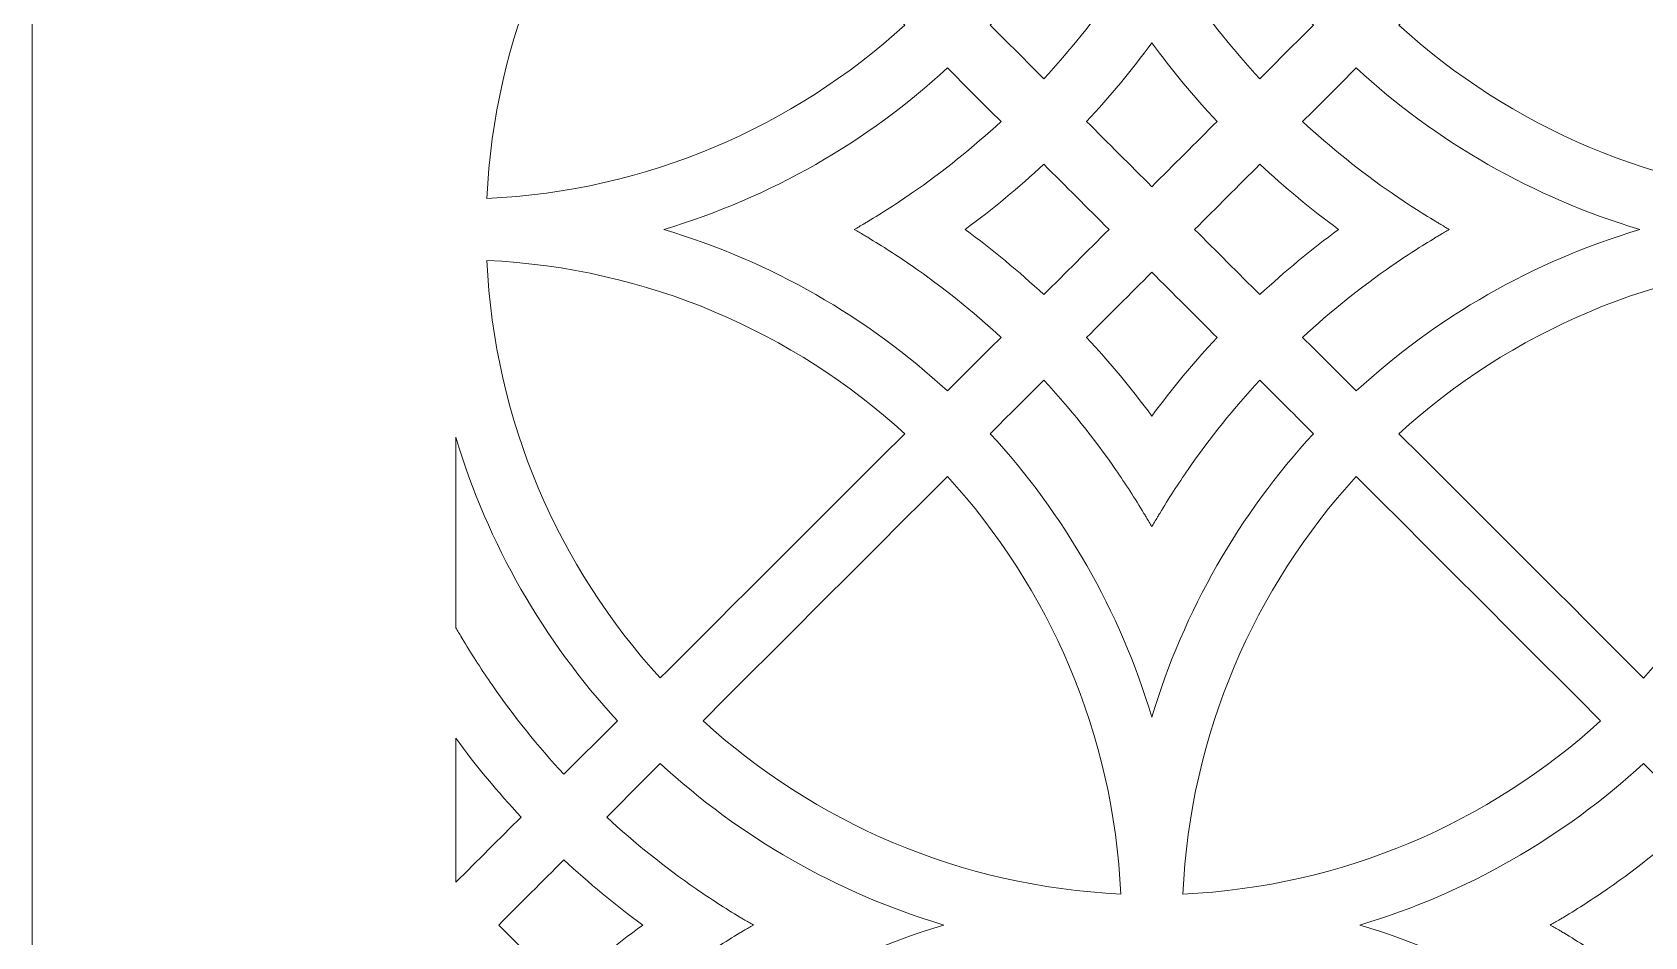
# Model space of a CAD drawing. Header units: centimetres. Extents: x -9 to 7.7, y -13.3 to 13.
# Drawn here: x 0.524 to 3.711, y -8.431 to -6.642 of the extents above; entities that cross this region are included whole.
import ezdxf

# ---------------------------------------------------------------- set-up
doc = ezdxf.new("R2010")
doc.units = ezdxf.units.CM
doc.header["$MEASUREMENT"] = 0
doc.layers.add('layer 1', color=7, linetype='Continuous')

msp = doc.modelspace()

# ---------------------------------------------------------------- linework, layer by layer
at = {"layer": 'layer 1', "color": 242, "lineweight": 9}
for points, knots in [([(7.70066, 13.002), (5.30848, 13.002), (2.9163, 13.002), (0.52412, 13.002), (0.52412, 13.002), (0.52412, 5.00681), (0.52412, -2.98838), (0.52412, -10.98356), (0.52412, -10.98356), (0.52414, -10.98356), (0.52416, -10.98356), (0.52418, -10.98356), (0.52418, -10.98356), (0.52418, -11.7597), (0.52418, -12.53583), (0.52418, -13.31196), (0.52418, -13.31196), (0.80327, -13.31196), (1.08236, -13.31196), (1.36144, -13.31196), (1.36144, -13.31196), (1.36144, -13.19235), (1.36144, -13.07274), (1.36144, -12.95313), (1.36144, -12.95313), (1.65666, -12.95313), (1.95187, -12.95313), (2.24708, -12.95313), (2.24708, -12.95313), (2.24708, -12.71941), (2.24708, -12.48568), (2.24708, -12.25195), (2.24708, -12.25195), (2.36652, -12.24957), (2.48595, -12.24719), (2.60538, -12.2448), (2.60538, -12.2448), (2.62659, -12.30528), (2.65438, -12.35773), (2.70053, -12.40402), (2.70053, -12.40402), (2.74571, -12.44934), (2.79241, -12.47736), (2.84726, -12.49011), (2.84726, -12.49011), (2.91984, -12.50699), (2.9965, -12.49964), (3.05478, -12.44881), (3.05478, -12.44881), (3.11117, -12.3996), (3.14371, -12.3208), (3.15539, -12.24562), (3.15539, -12.24562), (3.18876, -12.24899), (3.21714, -12.24821), (3.24391, -12.24438), (3.24391, -12.24438), (3.37747, -12.22526), (3.44056, -12.14075), (3.45183, -12.01331), (3.45183, -12.01331), (3.4546, -11.98208), (3.4524, -11.95125), (3.44247, -11.92411), (3.44247, -11.92411), (3.44458, -11.92463), (3.44668, -11.92515), (3.44878, -11.92568), (3.44878, -11.92568), (3.49591, -11.94198), (3.54303, -11.95827), (3.59017, -11.97457), (3.59017, -11.97457), (3.61845, -12.26337), (3.84148, -12.48824), (4.11242, -12.48824), (4.11242, -12.48824), (4.38336, -12.48824), (4.60638, -12.26337), (4.63467, -11.97457), (4.63467, -11.97457), (4.6818, -11.95827), (4.72893, -11.94198), (4.77606, -11.92568), (4.77606, -11.92568), (4.77816, -11.92515), (4.78026, -11.92463), (4.78236, -11.92411), (4.78236, -11.92411), (4.77244, -11.95125), (4.77024, -11.98208), (4.773, -12.01331), (4.773, -12.01331), (4.78428, -12.14075), (4.84737, -12.22526), (4.98093, -12.24438), (4.98093, -12.24438), (5.00769, -12.24821), (5.03608, -12.24899), (5.06944, -12.24562), (5.06944, -12.24562), (5.08113, -12.3208), (5.11367, -12.3996), (5.17006, -12.44881), (5.17006, -12.44881), (5.22833, -12.49964), (5.30499, -12.50699), (5.37758, -12.49011), (5.37758, -12.49011), (5.43242, -12.47736), (5.47912, -12.44934), (5.52431, -12.40402), (5.52431, -12.40402), (5.57046, -12.35773), (5.59825, -12.30528), (5.61945, -12.2448), (5.61945, -12.2448), (5.73889, -12.24719), (5.85832, -12.24957), (5.97775, -12.25195), (5.97775, -12.25195), (5.97775, -12.48568), (5.97775, -12.71941), (5.97775, -12.95313), (5.97775, -12.95313), (6.27297, -12.95313), (6.56818, -12.95313), (6.8634, -12.95313), (6.8634, -12.95313), (6.8634, -13.07274), (6.8634, -13.19235), (6.8634, -13.31196), (6.8634, -13.31196), (7.14248, -13.31196), (7.42157, -13.31196), (7.70066, -13.31196), (7.70066, -13.31196), (7.70066, -12.53583), (7.70066, -11.7597), (7.70066, -10.98356), (7.70066, -10.98356), (7.70066, -2.98838), (7.70066, 5.00681), (7.70066, 13.002)], [0, 0, 0, 0, 0.027027, 0.027027, 0.027027, 0.027027, 0.0540541, 0.0540541, 0.0540541, 0.0540541, 0.0810811, 0.0810811, 0.0810811, 0.0810811, 0.1081081, 0.1081081, 0.1081081, 0.1081081, 0.1351351, 0.1351351, 0.1351351, 0.1351351, 0.1621622, 0.1621622, 0.1621622, 0.1621622, 0.1891892, 0.1891892, 0.1891892, 0.1891892, 0.2162162, 0.2162162, 0.2162162, 0.2162162, 0.2432432, 0.2432432, 0.2432432, 0.2432432, 0.2702703, 0.2702703, 0.2702703, 0.2702703, 0.2972973, 0.2972973, 0.2972973, 0.2972973, 0.3243243, 0.3243243, 0.3243243, 0.3243243, 0.3513514, 0.3513514, 0.3513514, 0.3513514, 0.3783784, 0.3783784, 0.3783784, 0.3783784, 0.4054054, 0.4054054, 0.4054054, 0.4054054, 0.4324324, 0.4324324, 0.4324324, 0.4324324, 0.4594595, 0.4594595, 0.4594595, 0.4594595, 0.4864865, 0.4864865, 0.4864865, 0.4864865, 0.5135135, 0.5135135, 0.5135135, 0.5135135, 0.5405405, 0.5405405, 0.5405405, 0.5405405, 0.5675676, 0.5675676, 0.5675676, 0.5675676, 0.5945946, 0.5945946, 0.5945946, 0.5945946, 0.6216216, 0.6216216, 0.6216216, 0.6216216, 0.6486486, 0.6486486, 0.6486486, 0.6486486, 0.6756757, 0.6756757, 0.6756757, 0.6756757, 0.7027027, 0.7027027, 0.7027027, 0.7027027, 0.7297297, 0.7297297, 0.7297297, 0.7297297, 0.7567568, 0.7567568, 0.7567568, 0.7567568, 0.7837838, 0.7837838, 0.7837838, 0.7837838, 0.8108108, 0.8108108, 0.8108108, 0.8108108, 0.8378378, 0.8378378, 0.8378378, 0.8378378, 0.8648649, 0.8648649, 0.8648649, 0.8648649, 0.8918919, 0.8918919, 0.8918919, 0.8918919, 0.9189189, 0.9189189, 0.9189189, 0.9189189, 0.9459459, 0.9459459, 0.9459459, 0.9459459, 1, 1, 1, 1]), ([(2.52341, -6.73444), (2.48811, -6.69915), (2.4528, -6.66384), (2.41751, -6.62853), (2.41751, -6.62853), (2.56317, -6.47029), (2.67376, -6.27924), (2.73684, -6.06772), (2.73684, -6.06772), (2.79995, -6.27927), (2.91055, -6.47032), (3.05624, -6.62857), (3.05624, -6.62857), (3.02095, -6.66386), (2.98567, -6.69915), (2.95037, -6.73444), (2.95037, -6.73444), (2.89901, -6.67907), (2.85156, -6.62001), (2.80843, -6.55771), (2.80843, -6.55771), (2.80842, -6.55771), (2.8084, -6.55771), (2.80839, -6.55771), (2.80839, -6.55771), (2.80839, -6.55771), (2.80838, -6.55771), (2.80838, -6.5577), (2.80838, -6.5577), (2.8084, -6.55768), (2.80842, -6.55767), (2.80844, -6.55764), (2.80844, -6.55764), (2.78888, -6.52939), (2.77018, -6.5005), (2.75244, -6.47098), (2.75244, -6.47098), (2.75106, -6.46869), (2.74969, -6.46638), (2.74831, -6.46408), (2.74831, -6.46408), (2.74818, -6.46387), (2.74806, -6.46365), (2.74792, -6.46344), (2.74792, -6.46344), (2.7442, -6.45715), (2.74053, -6.45085), (2.73689, -6.44451), (2.73689, -6.44451), (2.73326, -6.45085), (2.72958, -6.45715), (2.72586, -6.46342), (2.72586, -6.46342), (2.72573, -6.46364), (2.72559, -6.46386), (2.72547, -6.46408), (2.72547, -6.46408), (2.7241, -6.46639), (2.72272, -6.46869), (2.72135, -6.47099), (2.72135, -6.47099), (2.70359, -6.5005), (2.6849, -6.52939), (2.66534, -6.55764), (2.66534, -6.55764), (2.66536, -6.55767), (2.66538, -6.55768), (2.66539, -6.55771), (2.66539, -6.55771), (2.66539, -6.55771), (2.66539, -6.55771), (2.66539, -6.55771), (2.66539, -6.55771), (2.66538, -6.55771), (2.66536, -6.55771), (2.66534, -6.55771), (2.66534, -6.55771), (2.62224, -6.62001), (2.57477, -6.67905), (2.52341, -6.73444)], [0, 0, 0, 0, 0.047619, 0.047619, 0.047619, 0.047619, 0.0952381, 0.0952381, 0.0952381, 0.0952381, 0.1428571, 0.1428571, 0.1428571, 0.1428571, 0.1904762, 0.1904762, 0.1904762, 0.1904762, 0.2380952, 0.2380952, 0.2380952, 0.2380952, 0.2857143, 0.2857143, 0.2857143, 0.2857143, 0.3333333, 0.3333333, 0.3333333, 0.3333333, 0.3809524, 0.3809524, 0.3809524, 0.3809524, 0.4285714, 0.4285714, 0.4285714, 0.4285714, 0.4761905, 0.4761905, 0.4761905, 0.4761905, 0.5238095, 0.5238095, 0.5238095, 0.5238095, 0.5714286, 0.5714286, 0.5714286, 0.5714286, 0.6190476, 0.6190476, 0.6190476, 0.6190476, 0.6666667, 0.6666667, 0.6666667, 0.6666667, 0.7142857, 0.7142857, 0.7142857, 0.7142857, 0.7619048, 0.7619048, 0.7619048, 0.7619048, 0.8095238, 0.8095238, 0.8095238, 0.8095238, 0.8571429, 0.8571429, 0.8571429, 0.8571429, 0.9047619, 0.9047619, 0.9047619, 0.9047619, 1, 1, 1, 1]), ([(2.24839, -6.62858), (2.08736, -6.46755), (1.92633, -6.30652), (1.76531, -6.14548), (1.76531, -6.14548), (1.56445, -6.36536), (1.43723, -6.65361), (1.42266, -6.97123), (1.42266, -6.97123), (1.74027, -6.95666), (2.02852, -6.82943), (2.24839, -6.62858)], [0, 0, 0, 0, 0.25, 0.25, 0.25, 0.25, 0.5, 0.5, 0.5, 0.5, 1, 1, 1, 1]), ([(3.70846, -6.14551), (3.54744, -6.30653), (3.38641, -6.46756), (3.22539, -6.62858), (3.22539, -6.62858), (3.44525, -6.82941), (3.73348, -6.95664), (4.05107, -6.97122), (4.05107, -6.97122), (4.0365, -6.65362), (3.90928, -6.36539), (3.70846, -6.14551)], [0, 0, 0, 0, 0.25, 0.25, 0.25, 0.25, 0.5, 0.5, 0.5, 0.5, 1, 1, 1, 1]), ([(2.73689, -6.94792), (2.69391, -6.90495), (2.65094, -6.86197), (2.60796, -6.819), (2.60796, -6.819), (2.6539, -6.76975), (2.69695, -6.71778), (2.73686, -6.66335), (2.73686, -6.66335), (2.73686, -6.66334), (2.73686, -6.66334), (2.73686, -6.66334), (2.73686, -6.66334), (2.73687, -6.66333), (2.73688, -6.66332), (2.73689, -6.6633), (2.73689, -6.6633), (2.7369, -6.66332), (2.7369, -6.66333), (2.73692, -6.66334), (2.73692, -6.66334), (2.73692, -6.66334), (2.73692, -6.66334), (2.73692, -6.66335), (2.73692, -6.66335), (2.77682, -6.71778), (2.81987, -6.76975), (2.86581, -6.819), (2.86581, -6.819), (2.82284, -6.86197), (2.77986, -6.90495), (2.73689, -6.94792)], [0, 0, 0, 0, 0.1111111, 0.1111111, 0.1111111, 0.1111111, 0.2222222, 0.2222222, 0.2222222, 0.2222222, 0.3333333, 0.3333333, 0.3333333, 0.3333333, 0.4444444, 0.4444444, 0.4444444, 0.4444444, 0.5555556, 0.5555556, 0.5555556, 0.5555556, 0.6666667, 0.6666667, 0.6666667, 0.6666667, 0.7777778, 0.7777778, 0.7777778, 0.7777778, 1, 1, 1, 1]), ([(2.43883, -6.81901), (2.40353, -6.78372), (2.36823, -6.74841), (2.33293, -6.71312), (2.33293, -6.71312), (2.17468, -6.85878), (1.98363, -6.96936), (1.77211, -7.03246), (1.77211, -7.03246), (1.98365, -7.09557), (2.17471, -7.20617), (2.33297, -7.35185), (2.33297, -7.35185), (2.36825, -7.31656), (2.40353, -7.28127), (2.43883, -7.24598), (2.43883, -7.24598), (2.38345, -7.19461), (2.3244, -7.14716), (2.2621, -7.10404), (2.2621, -7.10404), (2.2621, -7.10403), (2.2621, -7.10402), (2.2621, -7.10399), (2.2621, -7.10399), (2.2621, -7.10399), (2.2621, -7.10399), (2.2621, -7.10399), (2.2621, -7.10399), (2.26208, -7.10401), (2.26205, -7.10403), (2.26203, -7.10404), (2.26203, -7.10404), (2.23378, -7.0845), (2.20489, -7.06579), (2.17537, -7.04804), (2.17537, -7.04804), (2.17308, -7.04667), (2.17078, -7.0453), (2.16848, -7.04393), (2.16848, -7.04393), (2.16826, -7.04379), (2.16804, -7.04367), (2.16782, -7.04354), (2.16782, -7.04354), (2.16153, -7.03981), (2.15523, -7.03613), (2.1489, -7.03249), (2.1489, -7.03249), (2.15523, -7.02887), (2.16153, -7.02518), (2.16782, -7.02146), (2.16782, -7.02146), (2.16804, -7.02133), (2.16826, -7.02121), (2.16847, -7.02107), (2.16847, -7.02107), (2.17078, -7.01971), (2.17308, -7.01834), (2.17537, -7.01695), (2.17537, -7.01695), (2.20489, -6.99921), (2.23378, -6.98051), (2.26203, -6.96096), (2.26203, -6.96096), (2.26205, -6.96097), (2.26208, -6.96098), (2.2621, -6.96101), (2.2621, -6.96101), (2.2621, -6.96101), (2.2621, -6.96099), (2.2621, -6.96099), (2.2621, -6.96099), (2.2621, -6.96098), (2.2621, -6.96097), (2.2621, -6.96096), (2.2621, -6.96096), (2.3244, -6.91784), (2.38345, -6.87039), (2.43883, -6.81901)], [0, 0, 0, 0, 0.047619, 0.047619, 0.047619, 0.047619, 0.0952381, 0.0952381, 0.0952381, 0.0952381, 0.1428571, 0.1428571, 0.1428571, 0.1428571, 0.1904762, 0.1904762, 0.1904762, 0.1904762, 0.2380952, 0.2380952, 0.2380952, 0.2380952, 0.2857143, 0.2857143, 0.2857143, 0.2857143, 0.3333333, 0.3333333, 0.3333333, 0.3333333, 0.3809524, 0.3809524, 0.3809524, 0.3809524, 0.4285714, 0.4285714, 0.4285714, 0.4285714, 0.4761905, 0.4761905, 0.4761905, 0.4761905, 0.5238095, 0.5238095, 0.5238095, 0.5238095, 0.5714286, 0.5714286, 0.5714286, 0.5714286, 0.6190476, 0.6190476, 0.6190476, 0.6190476, 0.6666667, 0.6666667, 0.6666667, 0.6666667, 0.7142857, 0.7142857, 0.7142857, 0.7142857, 0.7619048, 0.7619048, 0.7619048, 0.7619048, 0.8095238, 0.8095238, 0.8095238, 0.8095238, 0.8571429, 0.8571429, 0.8571429, 0.8571429, 0.9047619, 0.9047619, 0.9047619, 0.9047619, 1, 1, 1, 1]), ([(3.03495, -7.24598), (3.07025, -7.28129), (3.10555, -7.31658), (3.14085, -7.35189), (3.14085, -7.35189), (3.2991, -7.20621), (3.49014, -7.09564), (3.70166, -7.03254), (3.70166, -7.03254), (3.49012, -6.96943), (3.29908, -6.85883), (3.14082, -6.71316), (3.14082, -6.71316), (3.10552, -6.74844), (3.07024, -6.78373), (3.03495, -6.81901), (3.03495, -6.81901), (3.09033, -6.87039), (3.14938, -6.91784), (3.21167, -6.96096), (3.21167, -6.96096), (3.21167, -6.96097), (3.21167, -6.96098), (3.21167, -6.96101), (3.21167, -6.96101), (3.21167, -6.96101), (3.21167, -6.96101), (3.21168, -6.96101), (3.21168, -6.96101), (3.21171, -6.96099), (3.21173, -6.96097), (3.21176, -6.96096), (3.21176, -6.96096), (3.24001, -6.98051), (3.26888, -6.99921), (3.29841, -7.01696), (3.29841, -7.01696), (3.30071, -7.01834), (3.30301, -7.01971), (3.30531, -7.02107), (3.30531, -7.02107), (3.30553, -7.02121), (3.30574, -7.02133), (3.30596, -7.02146), (3.30596, -7.02146), (3.31224, -7.02518), (3.31855, -7.02887), (3.32487, -7.03249), (3.32487, -7.03249), (3.31855, -7.03613), (3.31224, -7.03981), (3.30596, -7.04354), (3.30596, -7.04354), (3.30574, -7.04367), (3.30553, -7.04379), (3.30531, -7.04393), (3.30531, -7.04393), (3.30301, -7.0453), (3.30071, -7.04667), (3.29841, -7.04805), (3.29841, -7.04805), (3.26888, -7.06579), (3.24001, -7.0845), (3.21176, -7.10404), (3.21176, -7.10404), (3.21173, -7.10403), (3.21171, -7.10402), (3.21168, -7.10399), (3.21168, -7.10399), (3.21167, -7.10399), (3.21167, -7.10399), (3.21167, -7.10401), (3.21167, -7.10401), (3.21167, -7.10402), (3.21167, -7.10403), (3.21167, -7.10404), (3.21167, -7.10404), (3.14938, -7.14716), (3.09033, -7.19461), (3.03495, -7.24598)], [0, 0, 0, 0, 0.047619, 0.047619, 0.047619, 0.047619, 0.0952381, 0.0952381, 0.0952381, 0.0952381, 0.1428571, 0.1428571, 0.1428571, 0.1428571, 0.1904762, 0.1904762, 0.1904762, 0.1904762, 0.2380952, 0.2380952, 0.2380952, 0.2380952, 0.2857143, 0.2857143, 0.2857143, 0.2857143, 0.3333333, 0.3333333, 0.3333333, 0.3333333, 0.3809524, 0.3809524, 0.3809524, 0.3809524, 0.4285714, 0.4285714, 0.4285714, 0.4285714, 0.4761905, 0.4761905, 0.4761905, 0.4761905, 0.5238095, 0.5238095, 0.5238095, 0.5238095, 0.5714286, 0.5714286, 0.5714286, 0.5714286, 0.6190476, 0.6190476, 0.6190476, 0.6190476, 0.6666667, 0.6666667, 0.6666667, 0.6666667, 0.7142857, 0.7142857, 0.7142857, 0.7142857, 0.7619048, 0.7619048, 0.7619048, 0.7619048, 0.8095238, 0.8095238, 0.8095238, 0.8095238, 0.8571429, 0.8571429, 0.8571429, 0.8571429, 0.9047619, 0.9047619, 0.9047619, 0.9047619, 1, 1, 1, 1]), ([(2.65232, -7.03249), (2.60934, -6.98953), (2.56637, -6.94654), (2.52339, -6.90358), (2.52339, -6.90358), (2.47413, -6.94951), (2.42217, -6.99257), (2.36774, -7.03247), (2.36774, -7.03247), (2.36774, -7.03247), (2.36773, -7.03247), (2.36773, -7.03247), (2.36773, -7.03247), (2.36772, -7.03248), (2.3677, -7.03249), (2.36769, -7.03249), (2.36769, -7.03249), (2.3677, -7.03251), (2.36772, -7.03252), (2.36773, -7.03253), (2.36773, -7.03253), (2.36773, -7.03253), (2.36774, -7.03253), (2.36774, -7.03253), (2.36774, -7.03253), (2.42217, -7.07243), (2.47413, -7.11549), (2.52339, -7.16142), (2.52339, -7.16142), (2.56637, -7.11844), (2.60934, -7.07547), (2.65232, -7.03249)], [0, 0, 0, 0, 0.1111111, 0.1111111, 0.1111111, 0.1111111, 0.2222222, 0.2222222, 0.2222222, 0.2222222, 0.3333333, 0.3333333, 0.3333333, 0.3333333, 0.4444444, 0.4444444, 0.4444444, 0.4444444, 0.5555556, 0.5555556, 0.5555556, 0.5555556, 0.6666667, 0.6666667, 0.6666667, 0.6666667, 0.7777778, 0.7777778, 0.7777778, 0.7777778, 1, 1, 1, 1]), ([(2.82147, -7.03251), (2.86445, -7.07547), (2.90742, -7.11845), (2.95038, -7.16142), (2.95038, -7.16142), (2.99964, -7.11549), (3.05162, -7.07243), (3.10604, -7.03253), (3.10604, -7.03253), (3.10604, -7.03253), (3.10606, -7.03253), (3.10606, -7.03253), (3.10606, -7.03253), (3.10607, -7.03252), (3.10608, -7.03251), (3.10609, -7.03249), (3.10609, -7.03249), (3.10608, -7.03249), (3.10607, -7.03248), (3.10606, -7.03247), (3.10606, -7.03247), (3.10606, -7.03247), (3.10604, -7.03247), (3.10604, -7.03247), (3.10604, -7.03247), (3.05162, -6.99257), (2.99964, -6.94951), (2.95038, -6.90358), (2.95038, -6.90358), (2.90742, -6.94656), (2.86445, -6.98953), (2.82147, -7.03251)], [0, 0, 0, 0, 0.1111111, 0.1111111, 0.1111111, 0.1111111, 0.2222222, 0.2222222, 0.2222222, 0.2222222, 0.3333333, 0.3333333, 0.3333333, 0.3333333, 0.4444444, 0.4444444, 0.4444444, 0.4444444, 0.5555556, 0.5555556, 0.5555556, 0.5555556, 0.6666667, 0.6666667, 0.6666667, 0.6666667, 0.7777778, 0.7777778, 0.7777778, 0.7777778, 1, 1, 1, 1]), ([(1.76532, -7.91949), (1.92635, -7.75847), (2.08736, -7.59744), (2.24839, -7.43643), (2.24839, -7.43643), (2.02853, -7.23559), (1.7403, -7.10836), (1.42271, -7.09378), (1.42271, -7.09378), (1.43728, -7.41138), (1.5645, -7.69963), (1.76532, -7.91949)], [0, 0, 0, 0, 0.25, 0.25, 0.25, 0.25, 0.5, 0.5, 0.5, 0.5, 1, 1, 1, 1]), ([(3.22539, -7.43643), (3.38643, -7.59745), (3.54745, -7.75848), (3.70848, -7.91951), (3.70848, -7.91951), (3.90933, -7.69964), (4.03656, -7.41139), (4.05113, -7.09377), (4.05113, -7.09377), (3.73352, -7.10835), (3.44527, -7.23557), (3.22539, -7.43643)], [0, 0, 0, 0, 0.25, 0.25, 0.25, 0.25, 0.5, 0.5, 0.5, 0.5, 1, 1, 1, 1]), ([(2.73689, -7.11708), (2.77987, -7.16006), (2.82284, -7.20303), (2.86581, -7.246), (2.86581, -7.246), (2.81987, -7.29525), (2.77682, -7.34722), (2.73692, -7.40165), (2.73692, -7.40165), (2.73692, -7.40166), (2.73692, -7.40166), (2.73692, -7.40167), (2.73692, -7.40167), (2.7369, -7.40168), (2.7369, -7.40169), (2.73689, -7.40169), (2.73689, -7.40169), (2.73688, -7.40169), (2.73687, -7.40168), (2.73686, -7.40167), (2.73686, -7.40167), (2.73686, -7.40166), (2.73686, -7.40166), (2.73686, -7.40166), (2.73686, -7.40166), (2.69696, -7.34722), (2.65391, -7.29525), (2.60798, -7.246), (2.60798, -7.246), (2.65094, -7.20303), (2.69392, -7.16006), (2.73689, -7.11708)], [0, 0, 0, 0, 0.1111111, 0.1111111, 0.1111111, 0.1111111, 0.2222222, 0.2222222, 0.2222222, 0.2222222, 0.3333333, 0.3333333, 0.3333333, 0.3333333, 0.4444444, 0.4444444, 0.4444444, 0.4444444, 0.5555556, 0.5555556, 0.5555556, 0.5555556, 0.6666667, 0.6666667, 0.6666667, 0.6666667, 0.7777778, 0.7777778, 0.7777778, 0.7777778, 1, 1, 1, 1]), ([(2.95037, -7.33056), (2.98568, -7.36587), (3.02097, -7.40116), (3.05628, -7.43647), (3.05628, -7.43647), (2.9106, -7.5947), (2.80003, -7.78576), (2.73693, -7.99728), (2.73693, -7.99728), (2.67382, -7.78573), (2.56323, -7.59468), (2.41754, -7.43643), (2.41754, -7.43643), (2.45284, -7.40113), (2.48812, -7.36585), (2.52341, -7.33056), (2.52341, -7.33056), (2.57477, -7.38593), (2.62224, -7.44499), (2.66534, -7.50728), (2.66534, -7.50728), (2.66536, -7.50728), (2.66538, -7.50728), (2.66539, -7.50728), (2.66539, -7.50728), (2.66539, -7.50728), (2.66539, -7.50728), (2.66539, -7.50728), (2.66539, -7.50728), (2.66538, -7.50731), (2.66536, -7.50735), (2.66534, -7.50737), (2.66534, -7.50737), (2.6849, -7.53562), (2.70361, -7.56449), (2.72135, -7.59402), (2.72135, -7.59402), (2.72272, -7.59632), (2.7241, -7.59862), (2.72547, -7.60092), (2.72547, -7.60092), (2.72559, -7.60114), (2.72573, -7.60136), (2.72586, -7.60158), (2.72586, -7.60158), (2.72958, -7.60785), (2.73326, -7.61416), (2.73689, -7.62049), (2.73689, -7.62049), (2.74053, -7.61415), (2.7442, -7.60785), (2.74792, -7.60158), (2.74792, -7.60158), (2.74806, -7.60136), (2.74818, -7.60114), (2.74831, -7.60092), (2.74831, -7.60092), (2.74969, -7.59861), (2.75106, -7.59632), (2.75244, -7.59402), (2.75244, -7.59402), (2.77018, -7.56449), (2.78888, -7.53562), (2.80844, -7.50737), (2.80844, -7.50737), (2.80842, -7.50735), (2.8084, -7.50732), (2.80839, -7.50728), (2.80839, -7.50728), (2.80839, -7.50728), (2.80839, -7.50728), (2.80839, -7.50728), (2.80839, -7.50728), (2.8084, -7.50728), (2.80842, -7.50728), (2.80843, -7.50728), (2.80843, -7.50728), (2.85156, -7.44499), (2.89901, -7.38594), (2.95037, -7.33056)], [0, 0, 0, 0, 0.047619, 0.047619, 0.047619, 0.047619, 0.0952381, 0.0952381, 0.0952381, 0.0952381, 0.1428571, 0.1428571, 0.1428571, 0.1428571, 0.1904762, 0.1904762, 0.1904762, 0.1904762, 0.2380952, 0.2380952, 0.2380952, 0.2380952, 0.2857143, 0.2857143, 0.2857143, 0.2857143, 0.3333333, 0.3333333, 0.3333333, 0.3333333, 0.3809524, 0.3809524, 0.3809524, 0.3809524, 0.4285714, 0.4285714, 0.4285714, 0.4285714, 0.4761905, 0.4761905, 0.4761905, 0.4761905, 0.5238095, 0.5238095, 0.5238095, 0.5238095, 0.5714286, 0.5714286, 0.5714286, 0.5714286, 0.6190476, 0.6190476, 0.6190476, 0.6190476, 0.6666667, 0.6666667, 0.6666667, 0.6666667, 0.7142857, 0.7142857, 0.7142857, 0.7142857, 0.7619048, 0.7619048, 0.7619048, 0.7619048, 0.8095238, 0.8095238, 0.8095238, 0.8095238, 0.8571429, 0.8571429, 0.8571429, 0.8571429, 0.9047619, 0.9047619, 0.9047619, 0.9047619, 1, 1, 1, 1]), ([(1.36139, -7.44335), (1.36139, -7.56892), (1.36139, -7.69448), (1.36139, -7.82004), (1.36139, -7.82004), (1.36139, -7.82004), (1.36139, -7.82004), (1.36139, -7.82004), (1.36139, -7.82004), (1.36139, -7.82004), (1.36139, -7.82004), (1.36139, -7.82003), (1.36139, -7.82003), (1.36139, -7.82004), (1.36139, -7.82004), (1.36139, -7.82004), (1.36139, -7.82004), (1.36139, -7.82004), (1.3614, -7.82004), (1.3614, -7.82003), (1.3614, -7.82003), (1.36503, -7.82637), (1.36871, -7.83268), (1.37243, -7.83895), (1.37243, -7.83895), (1.37256, -7.83917), (1.37268, -7.83939), (1.37282, -7.83961), (1.37282, -7.83961), (1.37419, -7.84191), (1.37557, -7.84421), (1.37694, -7.84651), (1.37694, -7.84651), (1.39469, -7.87604), (1.41339, -7.90491), (1.43295, -7.93316), (1.43295, -7.93316), (1.43292, -7.93318), (1.43291, -7.93321), (1.43289, -7.93323), (1.43289, -7.93323), (1.43291, -7.93323), (1.43294, -7.93323), (1.43295, -7.93323), (1.43295, -7.93323), (1.47606, -7.99551), (1.52352, -8.05456), (1.57488, -8.10993), (1.57488, -8.10993), (1.61016, -8.07465), (1.64544, -8.03938), (1.68071, -8.0041), (1.68071, -8.0041), (1.53508, -7.84585), (1.42448, -7.65483), (1.36139, -7.44335), (1.36139, -7.44335), (1.36139, -7.44335), (1.36139, -7.44335), (1.36139, -7.44335)], [0, 0, 0, 0, 0.0625, 0.0625, 0.0625, 0.0625, 0.125, 0.125, 0.125, 0.125, 0.1875, 0.1875, 0.1875, 0.1875, 0.25, 0.25, 0.25, 0.25, 0.3125, 0.3125, 0.3125, 0.3125, 0.375, 0.375, 0.375, 0.375, 0.4375, 0.4375, 0.4375, 0.4375, 0.5, 0.5, 0.5, 0.5, 0.5625, 0.5625, 0.5625, 0.5625, 0.625, 0.625, 0.625, 0.625, 0.6875, 0.6875, 0.6875, 0.6875, 0.75, 0.75, 0.75, 0.75, 0.8125, 0.8125, 0.8125, 0.8125, 0.875, 0.875, 0.875, 0.875, 1, 1, 1, 1]), ([(1.84991, -8.00408), (2.01092, -7.84304), (2.17194, -7.68203), (2.33297, -7.521), (2.33297, -7.521), (2.53381, -7.74086), (2.66104, -8.02909), (2.67562, -8.34668), (2.67562, -8.34668), (2.35801, -8.33211), (2.06977, -8.20489), (1.84991, -8.00408)], [0, 0, 0, 0, 0.25, 0.25, 0.25, 0.25, 0.5, 0.5, 0.5, 0.5, 1, 1, 1, 1]), ([(3.14082, -7.521), (3.30184, -7.68203), (3.46288, -7.84305), (3.6239, -8.00409), (3.6239, -8.00409), (3.40404, -8.20493), (3.11577, -8.33217), (2.79816, -8.34674), (2.79816, -8.34674), (2.81273, -8.02912), (2.93997, -7.74087), (3.14082, -7.521)], [0, 0, 0, 0, 0.25, 0.25, 0.25, 0.25, 0.5, 0.5, 0.5, 0.5, 1, 1, 1, 1]), ([(1.36139, -8.03881), (1.36139, -8.13367), (1.36139, -8.22855), (1.36139, -8.32343), (1.36139, -8.32343), (1.36139, -8.32343), (1.36139, -8.32343), (1.36139, -8.32343), (1.36139, -8.32343), (1.40437, -8.28046), (1.44733, -8.23748), (1.49032, -8.19451), (1.49032, -8.19451), (1.44437, -8.14524), (1.4013, -8.09326), (1.36139, -8.03881), (1.36139, -8.03881), (1.36139, -8.03881), (1.36139, -8.03881), (1.36139, -8.03881)], [0, 0, 0, 0, 0.1666667, 0.1666667, 0.1666667, 0.1666667, 0.3333333, 0.3333333, 0.3333333, 0.3333333, 0.5, 0.5, 0.5, 0.5, 0.6666667, 0.6666667, 0.6666667, 0.6666667, 1, 1, 1, 1]), ([(1.65946, -8.19451), (1.69473, -8.15923), (1.73002, -8.12396), (1.7653, -8.08868), (1.7653, -8.08868), (1.92355, -8.23431), (2.11455, -8.3449), (2.32605, -8.408), (2.32605, -8.408), (2.11455, -8.47111), (1.92355, -8.5817), (1.7653, -8.72734), (1.7653, -8.72734), (1.73002, -8.69205), (1.69473, -8.65677), (1.65946, -8.62149), (1.65946, -8.62149), (1.71483, -8.57014), (1.77387, -8.52267), (1.83615, -8.47957), (1.83615, -8.47957), (1.83615, -8.47956), (1.83615, -8.47954), (1.83615, -8.47951), (1.83615, -8.47951), (1.83618, -8.47954), (1.8362, -8.47955), (1.83624, -8.47956), (1.83624, -8.47956), (1.86448, -8.46002), (1.89336, -8.44131), (1.92288, -8.42357), (1.92288, -8.42357), (1.92518, -8.42218), (1.92748, -8.42081), (1.92978, -8.41944), (1.92978, -8.41944), (1.92999, -8.41931), (1.93021, -8.41919), (1.93043, -8.41905), (1.93043, -8.41905), (1.93671, -8.41533), (1.94302, -8.41165), (1.94936, -8.40802), (1.94936, -8.40802), (1.94936, -8.40802), (1.94936, -8.40801), (1.94934, -8.40801), (1.94934, -8.40801), (1.94934, -8.40801), (1.94936, -8.40801), (1.94936, -8.40801), (1.94936, -8.40801), (1.94934, -8.40801), (1.94934, -8.40801), (1.94934, -8.408), (1.94934, -8.408), (1.94934, -8.408), (1.94936, -8.408), (1.94936, -8.408), (1.94936, -8.408), (1.94936, -8.408), (1.94934, -8.408), (1.94934, -8.408), (1.94934, -8.408), (1.94934, -8.408), (1.94936, -8.408), (1.94936, -8.40799), (1.94936, -8.40799), (1.94302, -8.40435), (1.93671, -8.40068), (1.93044, -8.39697), (1.93044, -8.39697), (1.93021, -8.39682), (1.92999, -8.3967), (1.92978, -8.39657), (1.92978, -8.39657), (1.92748, -8.39521), (1.92518, -8.39383), (1.92288, -8.39244), (1.92288, -8.39244), (1.89336, -8.3747), (1.86448, -8.35601), (1.83624, -8.33645), (1.83624, -8.33645), (1.83621, -8.33646), (1.83618, -8.33648), (1.83615, -8.3365), (1.83615, -8.3365), (1.83615, -8.33648), (1.83615, -8.33646), (1.83615, -8.33644), (1.83615, -8.33644), (1.77387, -8.29334), (1.71483, -8.24588), (1.65946, -8.19451)], [0, 0, 0, 0, 0.04, 0.04, 0.04, 0.04, 0.08, 0.08, 0.08, 0.08, 0.12, 0.12, 0.12, 0.12, 0.16, 0.16, 0.16, 0.16, 0.2, 0.2, 0.2, 0.2, 0.24, 0.24, 0.24, 0.24, 0.28, 0.28, 0.28, 0.28, 0.32, 0.32, 0.32, 0.32, 0.36, 0.36, 0.36, 0.36, 0.4, 0.4, 0.4, 0.4, 0.44, 0.44, 0.44, 0.44, 0.48, 0.48, 0.48, 0.48, 0.52, 0.52, 0.52, 0.52, 0.56, 0.56, 0.56, 0.56, 0.6, 0.6, 0.6, 0.6, 0.64, 0.64, 0.64, 0.64, 0.68, 0.68, 0.68, 0.68, 0.72, 0.72, 0.72, 0.72, 0.76, 0.76, 0.76, 0.76, 0.8, 0.8, 0.8, 0.8, 0.84, 0.84, 0.84, 0.84, 0.88, 0.88, 0.88, 0.88, 0.92, 0.92, 0.92, 0.92, 1, 1, 1, 1]), ([(3.70851, -8.0887), (3.74379, -8.12397), (3.77906, -8.15924), (3.81433, -8.19452), (3.81433, -8.19452), (3.75896, -8.24588), (3.69991, -8.29334), (3.63763, -8.33644), (3.63763, -8.33644), (3.63763, -8.33646), (3.63763, -8.33648), (3.63763, -8.3365), (3.63763, -8.3365), (3.63761, -8.33648), (3.63758, -8.33646), (3.63755, -8.33644), (3.63755, -8.33644), (3.60931, -8.356), (3.58042, -8.3747), (3.55089, -8.39244), (3.55089, -8.39244), (3.54861, -8.39383), (3.54631, -8.39521), (3.544, -8.39657), (3.544, -8.39657), (3.54378, -8.3967), (3.54356, -8.39682), (3.54335, -8.39696), (3.54335, -8.39696), (3.53706, -8.40068), (3.53076, -8.40435), (3.52443, -8.40799), (3.52443, -8.40799), (3.52443, -8.40799), (3.52444, -8.408), (3.52444, -8.408), (3.52444, -8.408), (3.52444, -8.408), (3.52443, -8.408), (3.52443, -8.408), (3.52443, -8.408), (3.52443, -8.408), (3.52444, -8.408), (3.52444, -8.408), (3.52444, -8.408), (3.52444, -8.40801), (3.52443, -8.40801), (3.52443, -8.40801), (3.52443, -8.40801), (3.52443, -8.40801), (3.52443, -8.40801), (3.52444, -8.40801), (3.52444, -8.40801), (3.52443, -8.40801), (3.52443, -8.40801), (3.52443, -8.40801), (3.52443, -8.40801), (3.53076, -8.41165), (3.53706, -8.41533), (3.54335, -8.41905), (3.54335, -8.41905), (3.54356, -8.41918), (3.54378, -8.41931), (3.54401, -8.41944), (3.54401, -8.41944), (3.54631, -8.42081), (3.54861, -8.42218), (3.55089, -8.42355), (3.55089, -8.42355), (3.58042, -8.44131), (3.60931, -8.46002), (3.63755, -8.47956), (3.63755, -8.47956), (3.63758, -8.47955), (3.63761, -8.47954), (3.63763, -8.47951), (3.63763, -8.47951), (3.63763, -8.47954), (3.63763, -8.47955), (3.63763, -8.47957), (3.63763, -8.47957), (3.69991, -8.52267), (3.75896, -8.57014), (3.81433, -8.6215), (3.81433, -8.6215), (3.77905, -8.65677), (3.74378, -8.69204), (3.70851, -8.72731), (3.70851, -8.72731), (3.55027, -8.58168), (3.35923, -8.47111), (3.14775, -8.40801), (3.14775, -8.40801), (3.35923, -8.3449), (3.55027, -8.23435), (3.70851, -8.0887)], [0, 0, 0, 0, 0.04, 0.04, 0.04, 0.04, 0.08, 0.08, 0.08, 0.08, 0.12, 0.12, 0.12, 0.12, 0.16, 0.16, 0.16, 0.16, 0.2, 0.2, 0.2, 0.2, 0.24, 0.24, 0.24, 0.24, 0.28, 0.28, 0.28, 0.28, 0.32, 0.32, 0.32, 0.32, 0.36, 0.36, 0.36, 0.36, 0.4, 0.4, 0.4, 0.4, 0.44, 0.44, 0.44, 0.44, 0.48, 0.48, 0.48, 0.48, 0.52, 0.52, 0.52, 0.52, 0.56, 0.56, 0.56, 0.56, 0.6, 0.6, 0.6, 0.6, 0.64, 0.64, 0.64, 0.64, 0.68, 0.68, 0.68, 0.68, 0.72, 0.72, 0.72, 0.72, 0.76, 0.76, 0.76, 0.76, 0.8, 0.8, 0.8, 0.8, 0.84, 0.84, 0.84, 0.84, 0.88, 0.88, 0.88, 0.88, 0.92, 0.92, 0.92, 0.92, 1, 1, 1, 1]), ([(1.57489, -8.53693), (1.53191, -8.49395), (1.48894, -8.45098), (1.44596, -8.408), (1.44596, -8.408), (1.48894, -8.36503), (1.53191, -8.32205), (1.57489, -8.27908), (1.57489, -8.27908), (1.62415, -8.32503), (1.67614, -8.3681), (1.73059, -8.40801), (1.73059, -8.40801), (1.67614, -8.44792), (1.62416, -8.49098), (1.57489, -8.53693)], [0, 0, 0, 0, 0.2, 0.2, 0.2, 0.2, 0.4, 0.4, 0.4, 0.4, 0.6, 0.6, 0.6, 0.6, 1, 1, 1, 1])]:
    msp.add_open_spline(points, degree=3, knots=knots, dxfattribs=at)

doc.saveas('drawing.dxf')
